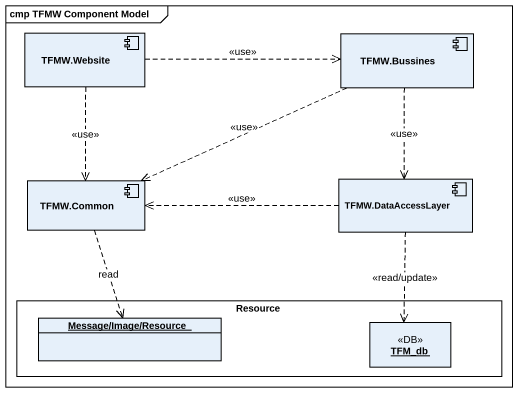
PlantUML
@startuml
mainframe cmp TFMW Component Model
allowmixing
hide circle
hide empty members
component "TFMW.Website" as TFMW_Website
component "TFMW.Bussines" as TFMW_Bussines
component "TFMW.Common" as TFMW_Common
component "TFMW.DataAccessLayer" as TFMW_DataAccessLayer
rectangle Resource {
  object "Message/Image/Resource" as Message_Image_Resource
  object TFM_db <<DB>>
}
TFMW_Website .right.> TFMW_Bussines : <<use>>
TFMW_Website ..> TFMW_Common : <<use>>
TFMW_Bussines .left.> TFMW_Common : <<use>>
TFMW_Bussines ..> TFMW_DataAccessLayer : <<use>>
TFMW_Common ..> Message_Image_Resource : read
TFMW_DataAccessLayer .left.> TFMW_Common : <<use>>
TFMW_DataAccessLayer ..> TFM_db : <<read/update>>
@enduml
